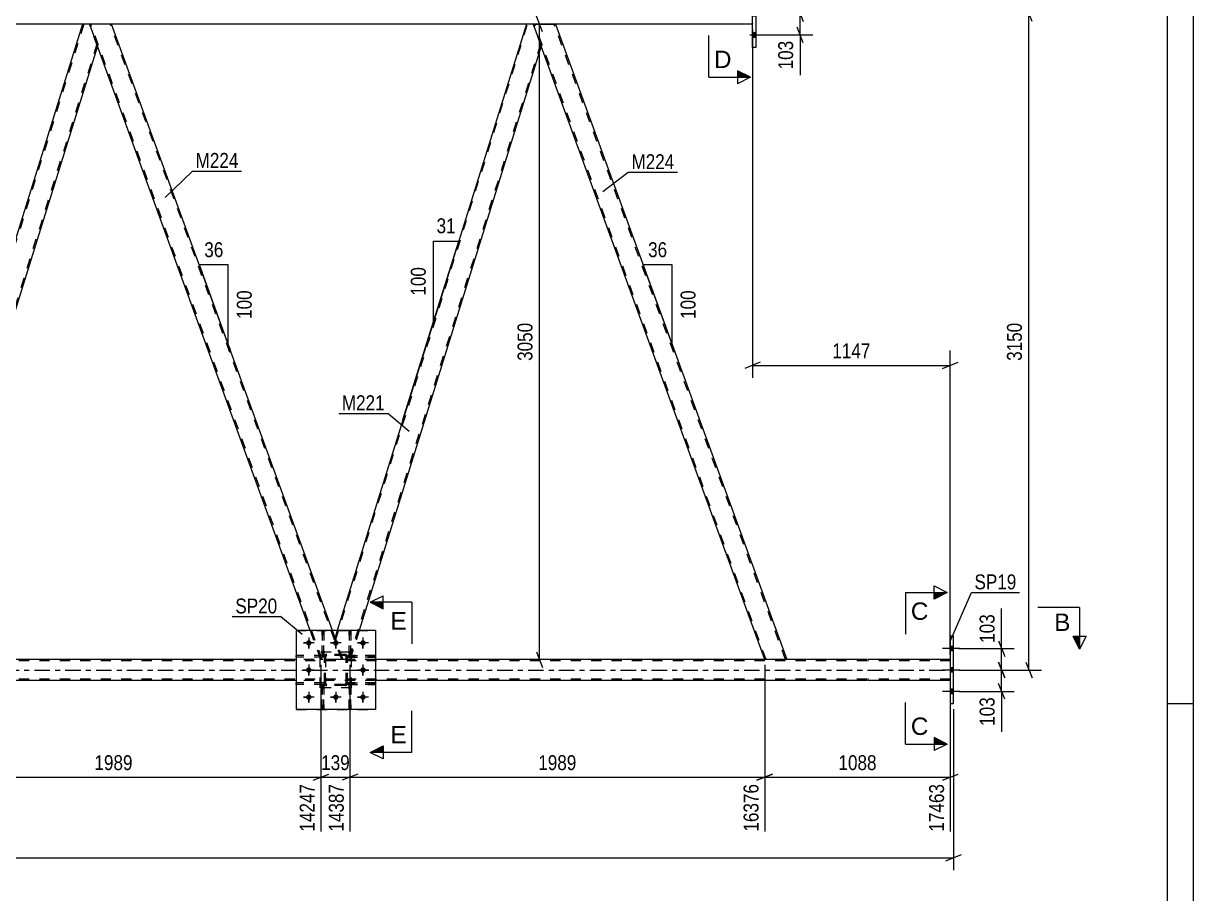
# Model space of a CAD drawing. Header units: millimetres. Extents: x 0 to 841, y 0 to 594.
# Drawn here: x 616.5 to 841, y 261.6 to 428.6 of the extents above; entities that cross this region are included whole.
import ezdxf

# ---------------------------------------------------------------- set-up
doc = ezdxf.new("R2010")
doc.units = ezdxf.units.MM
doc.linetypes.add('DXK_LINE_DOT2', pattern=[3.9198, 1.9599, -1.9599])
doc.linetypes.add('DXK_LINE_DOT3', pattern=[5.9187, 2.979, -0.9799, 0.9799, -0.9799])
doc.styles.add('Arial', font='ARIAL.TTF', dxfattribs={"height": 0.2})
doc.styles.add('Arial Narrow', font='ARIALN.TTF', dxfattribs={"height": 0.2})

# ---------------------------------------------------------------- blocks, each defined once
blk = doc.blocks.new('Unknown-122573795-1133')
at = {"color": 5, "linetype": 'Continuous'}
for p, q in [((841, 0), (841, 594)), ((836, 5), (836, 589)), ((841, 298), (836, 298))]:
    blk.add_line(p, q, dxfattribs=at)
blk = doc.blocks.new('Part-122573795-3366 - 3241')
at = {"color": 2, "linetype": 'Continuous'}
for p, q in [((714.33, 428.51), (718.08, 428.51)), ((718.08, 428.51), (718.59, 428.51)), ((718.59, 428.51), (762.99, 306.51)), ((758.74, 306.51), (715.88, 424.26)), ((762.48, 306.51), (758.74, 306.51)), ((762.95, 306.51), (762.48, 306.51)), ((762.99, 306.51), (762.95, 306.51))]:
    blk.add_line(p, q, dxfattribs=at)
at = {"color": 7, "linetype": 'DXK_LINE_DOT2'}
for p, q in [((715.88, 424.26), (714.33, 428.51)), ((758.99, 306.51), (714.59, 428.51)), ((762.74, 306.51), (718.33, 428.51)), ((762.48, 306.51), (762.84, 306.51))]:
    blk.add_line(p, q, dxfattribs=at)
blk = doc.blocks.new('Part-122573795-3388 - 3241')
at = {"color": 7, "linetype": 'DXK_LINE_DOT2'}
for p, q in [((674.27, 307.03), (674.31, 307.21)), ((674.31, 307.21), (674.27, 307.03)), ((674.27, 301.99), (674.27, 307.03)), ((674.27, 307.03), (674.27, 307.03)), ((674.27, 301.99), (674.27, 307.03)), ((674.51, 307.03), (674.53, 307.12)), ((674.53, 307.12), (674.51, 307.03)), ((674.51, 301.99), (674.51, 307.03)), ((674.51, 307.03), (674.51, 307.03)), ((674.51, 307.03), (674.51, 301.99)), ((674.53, 307.12), (674.58, 307.2)), ((674.58, 307.2), (674.53, 307.12)), ((674.56, 307.47), (674.75, 307.51)), ((674.75, 307.51), (674.56, 307.47)), ((674.66, 307.25), (674.58, 307.2)), ((674.75, 307.27), (674.66, 307.25)), ((678.19, 307.51), (674.75, 307.51)), ((678.19, 307.27), (674.75, 307.27)), ((678.19, 307.51), (678.37, 307.47)), ((678.37, 307.47), (678.19, 307.51)), ((678.19, 307.27), (678.28, 307.25)), ((678.28, 307.25), (678.36, 307.2)), ((678.36, 307.2), (678.28, 307.25)), ((678.36, 307.2), (678.41, 307.12)), ((678.41, 307.12), (678.36, 307.2)), ((678.41, 307.12), (678.43, 307.03)), ((678.43, 307.03), (678.41, 307.12)), ((678.43, 301.99), (678.43, 307.03)), ((678.43, 307.03), (678.43, 307.03)), ((678.43, 301.99), (678.43, 307.03)), ((678.63, 307.21), (678.67, 307.03)), ((678.67, 307.03), (678.63, 307.21)), ((678.67, 301.99), (678.67, 307.03)), ((678.67, 307.03), (678.67, 307.03)), ((678.67, 301.99), (678.67, 307.03)), ((674.27, 301.99), (674.27, 301.99)), ((674.31, 301.8), (674.27, 301.99)), ((674.27, 301.99), (674.31, 301.8)), ((674.51, 301.99), (674.51, 301.99)), ((674.53, 301.9), (674.51, 301.99)), ((674.51, 301.99), (674.53, 301.9)), ((674.58, 301.82), (674.53, 301.9)), ((674.53, 301.9), (674.58, 301.82)), ((674.75, 301.51), (674.56, 301.54)), ((674.56, 301.54), (674.75, 301.51)), ((674.66, 301.77), (674.58, 301.82)), ((674.58, 301.82), (674.66, 301.77)), ((674.75, 301.75), (674.66, 301.77)), ((678.19, 301.75), (674.75, 301.75)), ((678.19, 301.51), (674.75, 301.51)), ((678.28, 301.77), (678.19, 301.75)), ((678.37, 301.54), (678.19, 301.51)), ((678.19, 301.51), (678.37, 301.54)), ((678.36, 301.82), (678.28, 301.77)), ((678.41, 301.9), (678.36, 301.82)), ((678.36, 301.82), (678.41, 301.9)), ((678.43, 301.99), (678.41, 301.9)), ((678.41, 301.9), (678.43, 301.99)), ((678.43, 301.99), (678.43, 301.99)), ((678.67, 301.99), (678.63, 301.8)), ((678.63, 301.8), (678.67, 301.99)), ((678.67, 301.99), (678.67, 301.99))]:
    blk.add_line(p, q, dxfattribs=at)
at = {"color": 7, "linetype": 'DXK_LINE_DOT3'}
blk.add_line((676.47, 304.51), (676.47, 304.51), dxfattribs=at)
at = {"color": 7, "linetype": 'DXK_LINE_DOT2'}
for centre, start, end in [((674.75, 307.03), 112.5, 157.5), ((674.75, 307.03), 112.5, 157.5), ((678.19, 307.03), 22.5, 67.5), ((678.19, 307.03), 22.5, 67.5), ((674.75, 301.99), 202.5, 247.5), ((674.75, 301.99), 202.5, 247.5), ((678.19, 301.99), 292.5, 337.5), ((678.19, 301.99), 292.5, 337.5)]:
    blk.add_arc(centre, 0.48, start, end, dxfattribs=at)
blk = doc.blocks.new('Part-122573795-3334 - 3241')
at = {"color": 7, "linetype": 'DXK_LINE_DOT2'}
for p, q in [((679.34, 301.74), (679.02, 301.74)), ((679.02, 301.74), (679.02, 296.91)), ((679.02, 301.14), (679.34, 301.14)), ((679.34, 296.91), (679.34, 301.74)), ((679.02, 296.91), (679.34, 296.91))]:
    blk.add_line(p, q, dxfattribs=at)
blk = doc.blocks.new('Part-122573795-3346 - 3241')
at = {"color": 7, "linetype": 'DXK_LINE_DOT2'}
for p, q in [((674.27, 307.27), (668.87, 307.27)), ((668.87, 307.27), (668.87, 306.95)), ((674.27, 306.95), (668.87, 306.95)), ((673.67, 306.95), (673.67, 307.27)), ((674.27, 306.95), (674.27, 307.27))]:
    blk.add_line(p, q, dxfattribs=at)
blk = doc.blocks.new('Bolt-122573795-3335 - 3241')
at = {"linetype": 'Continuous'}
for points in [[(671.79, 309.71, -1), (670.75, 309.71, -1)], [(676.99, 309.71, -1), (675.95, 309.71, -1)], [(682.19, 309.71, -1), (681.15, 309.71, -1)], [(671.79, 304.51, -1), (670.75, 304.51, -1)], [(682.19, 304.51, -1), (681.15, 304.51, -1)], [(671.79, 299.31, -1), (670.75, 299.31, -1)], [(676.99, 299.31, -1), (675.95, 299.31, -1)], [(682.19, 299.31, -1), (681.15, 299.31, -1)]]:
    blk.add_hatch(color=1, dxfattribs=at).paths.add_polyline_path(points)
at = {"color": 1, "linetype": 'Continuous'}
for p, q in [((671.27, 310.75), (671.27, 308.67)), ((676.47, 310.75), (676.47, 308.67)), ((681.67, 310.75), (681.67, 308.67)), ((672.31, 309.71), (670.23, 309.71)), ((677.51, 309.71), (675.43, 309.71)), ((682.71, 309.71), (680.63, 309.71)), ((671.27, 305.55), (671.27, 303.47)), ((681.67, 305.55), (681.67, 303.47)), ((672.31, 304.51), (670.23, 304.51)), ((682.71, 304.51), (680.63, 304.51)), ((672.31, 299.31), (670.23, 299.31)), ((671.27, 300.35), (671.27, 298.27)), ((677.51, 299.31), (675.43, 299.31)), ((676.47, 300.35), (676.47, 298.27)), ((682.71, 299.31), (680.63, 299.31)), ((681.67, 300.35), (681.67, 298.27))]:
    blk.add_line(p, q, dxfattribs=at)
blk = doc.blocks.new('Bolt-122573795-3336 - 3241')
at = {"color": 1, "linetype": 'Continuous'}
for p, q in [((671.27, 310.75), (671.27, 310.06)), ((676.47, 310.75), (676.47, 310.06)), ((681.67, 310.75), (681.67, 310.06)), ((670.23, 309.71), (670.92, 309.71)), ((671.27, 308.67), (671.27, 309.36)), ((672.31, 309.71), (671.62, 309.71)), ((675.43, 309.71), (676.12, 309.71)), ((676.47, 308.67), (676.47, 309.36)), ((677.51, 309.71), (676.82, 309.71)), ((680.63, 309.71), (681.32, 309.71)), ((681.67, 308.67), (681.67, 309.36)), ((682.71, 309.71), (682.02, 309.71)), ((671.27, 305.55), (671.27, 304.86)), ((681.67, 305.55), (681.67, 304.86)), ((670.23, 304.51), (670.92, 304.51)), ((671.27, 303.47), (671.27, 304.16)), ((672.31, 304.51), (671.62, 304.51)), ((680.63, 304.51), (681.32, 304.51)), ((681.67, 303.47), (681.67, 304.16)), ((682.71, 304.51), (682.02, 304.51)), ((670.23, 299.31), (670.92, 299.31)), ((671.27, 300.35), (671.27, 299.66)), ((671.27, 298.27), (671.27, 298.96)), ((672.31, 299.31), (671.62, 299.31)), ((675.43, 299.31), (676.12, 299.31)), ((676.47, 300.35), (676.47, 299.66)), ((676.47, 298.27), (676.47, 298.96)), ((677.51, 299.31), (676.82, 299.31)), ((680.63, 299.31), (681.32, 299.31)), ((681.67, 300.35), (681.67, 299.66)), ((681.67, 298.27), (681.67, 298.96)), ((682.71, 299.31), (682.02, 299.31))]:
    blk.add_line(p, q, dxfattribs=at)
blk = doc.blocks.new('Part-122573795-3340 - 3241')
at = {"color": 7, "linetype": 'DXK_LINE_DOT2'}
for p, q in [((668.87, 312.11), (684.07, 312.11)), ((668.87, 312.11), (668.87, 296.91)), ((684.07, 312.11), (684.07, 296.91)), ((668.87, 296.91), (684.07, 296.91))]:
    blk.add_line(p, q, dxfattribs=at)
blk = doc.blocks.new('Part-122573795-3341 - 3241')
at = {"color": 7, "linetype": 'DXK_LINE_DOT2'}
for p, q in [((678.67, 301.75), (678.67, 302.07)), ((678.67, 302.07), (684.07, 302.07)), ((684.07, 301.75), (678.67, 301.75)), ((679.27, 301.75), (679.27, 302.07)), ((684.07, 302.07), (684.07, 301.75))]:
    blk.add_line(p, q, dxfattribs=at)
blk = doc.blocks.new('Part-122573795-3351 - 3241')
at = {"color": 2, "linetype": 'Continuous'}
for p, q in [((632.94, 428.51), (629.2, 428.51)), ((633.45, 428.51), (632.94, 428.51)), ((675.82, 312.11), (633.45, 428.51)), ((671.56, 312.11), (630.74, 424.26))]:
    blk.add_line(p, q, dxfattribs=at)
at = {"color": 7, "linetype": 'DXK_LINE_DOT2'}
for p, q in [((630.74, 424.26), (629.2, 428.51)), ((673.86, 306.51), (629.45, 428.51)), ((677.6, 306.51), (633.2, 428.51)), ((673.6, 306.51), (671.56, 312.11)), ((677.86, 306.51), (675.82, 312.11)), ((677.86, 306.51), (673.6, 306.51))]:
    blk.add_line(p, q, dxfattribs=at)
blk = doc.blocks.new('Part-122573795-3356 - 3241')
at = {"color": 7, "linetype": 'DXK_LINE_DOT2'}
for p, q in [((676.45, 310.39), (713.26, 428.51)), ((715.74, 424.63), (678.92, 306.51)), ((676.73, 312.11), (676.31, 310.76)), ((680.92, 312.11), (679.18, 306.51)), ((677.86, 306.51), (676.31, 310.76)), ((679.18, 306.51), (677.86, 306.51))]:
    blk.add_line(p, q, dxfattribs=at)
at = {"color": 2, "linetype": 'Continuous'}
for p, q in [((713.01, 428.51), (676.73, 312.11)), ((714.33, 428.51), (713.01, 428.51)), ((714.33, 428.51), (715.88, 424.26)), ((715.88, 424.26), (680.92, 312.11))]:
    blk.add_line(p, q, dxfattribs=at)
blk = doc.blocks.new('Part-122573795-3371 - 3241')
at = {"color": 2, "linetype": 'Continuous'}
for p, q in [((627.88, 428.51), (591.18, 310.76)), ((629.2, 428.51), (627.88, 428.51)), ((629.2, 428.51), (630.74, 424.26)), ((630.74, 424.26), (594.04, 306.51)), ((592.72, 306.51), (591.18, 310.76)), ((592.72, 306.51), (593.54, 306.51)), ((594, 306.51), (593.54, 306.51)), ((594.04, 306.51), (594, 306.51))]:
    blk.add_line(p, q, dxfattribs=at)
at = {"color": 7, "linetype": 'DXK_LINE_DOT2'}
for p, q in [((628.13, 428.51), (591.31, 310.39)), ((630.61, 424.63), (593.79, 306.51)), ((591.18, 310.76), (591.18, 310.76)), ((593.54, 306.51), (593.89, 306.51))]:
    blk.add_line(p, q, dxfattribs=at)
blk = doc.blocks.new('Part-122573795-3386 - 3241')
at = {"color": 2, "linetype": 'Continuous'}
for p, q in [((757.03, 437.01), (756.39, 437.01)), ((756.39, 424.01), (756.39, 437.01)), ((757.03, 437.01), (757.03, 424.01)), ((757.03, 424.01), (756.39, 424.01))]:
    blk.add_line(p, q, dxfattribs=at)
blk = doc.blocks.new('Part-122573795-3402 - 3241')
at = {"color": 2, "linetype": 'Continuous'}
for p, q in [((794.97, 311.01), (794.33, 311.01)), ((794.33, 311.01), (794.33, 298.01)), ((794.97, 298.01), (794.97, 311.01)), ((794.97, 298.01), (794.33, 298.01))]:
    blk.add_line(p, q, dxfattribs=at)
blk = doc.blocks.new('Part-122573795-3404 - 3241')
at = {"color": 7, "linetype": 'DXK_LINE_DOT2'}
for p, q in [((679.47, 307.91), (673.47, 307.91)), ((673.47, 301.11), (673.47, 307.91)), ((679.47, 301.11), (679.47, 307.91)), ((679.47, 301.11), (673.47, 301.11))]:
    blk.add_line(p, q, dxfattribs=at)
blk = doc.blocks.new('Part-122573795-3405 - 3241')
at = {"color": 7, "linetype": 'DXK_LINE_DOT2'}
for p, q in [((679.47, 307.91), (673.47, 307.91)), ((673.47, 301.11), (673.47, 307.91)), ((679.47, 301.11), (679.47, 307.91)), ((679.47, 301.11), (673.47, 301.11))]:
    blk.add_line(p, q, dxfattribs=at)
blk = doc.blocks.new('Part-122573795-3406 - 3241')
at = {"color": 7, "linetype": 'DXK_LINE_DOT2'}
for p, q in [((674.27, 307.03), (674.31, 307.21)), ((674.31, 307.21), (674.27, 307.03)), ((674.27, 301.99), (674.27, 307.03)), ((674.27, 307.03), (674.27, 307.03)), ((674.27, 301.99), (674.27, 307.03)), ((674.51, 307.03), (674.53, 307.12)), ((674.53, 307.12), (674.51, 307.03)), ((674.51, 301.99), (674.51, 307.03)), ((674.51, 307.03), (674.51, 307.03)), ((674.51, 307.03), (674.51, 301.99)), ((674.53, 307.12), (674.58, 307.2)), ((674.58, 307.2), (674.53, 307.12)), ((674.56, 307.47), (674.75, 307.51)), ((674.75, 307.51), (674.56, 307.47)), ((674.66, 307.25), (674.58, 307.2)), ((674.75, 307.27), (674.66, 307.25)), ((678.19, 307.51), (674.75, 307.51)), ((678.19, 307.27), (674.75, 307.27)), ((678.19, 307.51), (678.37, 307.47)), ((678.37, 307.47), (678.19, 307.51)), ((678.19, 307.27), (678.28, 307.25)), ((678.28, 307.25), (678.36, 307.2)), ((678.36, 307.2), (678.28, 307.25)), ((678.36, 307.2), (678.41, 307.12)), ((678.41, 307.12), (678.36, 307.2)), ((678.41, 307.12), (678.43, 307.03)), ((678.43, 307.03), (678.41, 307.12)), ((678.43, 301.99), (678.43, 307.03)), ((678.43, 307.03), (678.43, 307.03)), ((678.43, 301.99), (678.43, 307.03)), ((678.63, 307.21), (678.67, 307.03)), ((678.67, 307.03), (678.63, 307.21)), ((678.67, 301.99), (678.67, 307.03)), ((678.67, 307.03), (678.67, 307.03)), ((678.67, 301.99), (678.67, 307.03)), ((674.27, 301.99), (674.27, 301.99)), ((674.31, 301.8), (674.27, 301.99)), ((674.27, 301.99), (674.31, 301.8)), ((674.51, 301.99), (674.51, 301.99)), ((674.53, 301.9), (674.51, 301.99)), ((674.51, 301.99), (674.53, 301.9)), ((674.58, 301.82), (674.53, 301.9)), ((674.53, 301.9), (674.58, 301.82)), ((674.75, 301.51), (674.56, 301.54)), ((674.56, 301.54), (674.75, 301.51)), ((674.66, 301.77), (674.58, 301.82)), ((674.58, 301.82), (674.66, 301.77)), ((674.75, 301.75), (674.66, 301.77)), ((678.19, 301.75), (674.75, 301.75)), ((678.19, 301.51), (674.75, 301.51)), ((678.28, 301.77), (678.19, 301.75)), ((678.37, 301.54), (678.19, 301.51)), ((678.19, 301.51), (678.37, 301.54)), ((678.36, 301.82), (678.28, 301.77)), ((678.41, 301.9), (678.36, 301.82)), ((678.36, 301.82), (678.41, 301.9)), ((678.43, 301.99), (678.41, 301.9)), ((678.41, 301.9), (678.43, 301.99)), ((678.43, 301.99), (678.43, 301.99)), ((678.67, 301.99), (678.63, 301.8)), ((678.63, 301.8), (678.67, 301.99)), ((678.67, 301.99), (678.67, 301.99))]:
    blk.add_line(p, q, dxfattribs=at)
at = {"color": 7, "linetype": 'DXK_LINE_DOT3'}
blk.add_line((676.47, 304.51), (676.47, 304.51), dxfattribs=at)
at = {"color": 7, "linetype": 'DXK_LINE_DOT2'}
for centre, start, end in [((674.75, 307.03), 112.5, 157.5), ((674.75, 307.03), 112.5, 157.5), ((678.19, 307.03), 22.5, 67.5), ((678.19, 307.03), 22.5, 67.5), ((674.75, 301.99), 202.5, 247.5), ((674.75, 301.99), 202.5, 247.5), ((678.19, 301.99), 292.5, 337.5), ((678.19, 301.99), 292.5, 337.5)]:
    blk.add_arc(centre, 0.48, start, end, dxfattribs=at)
blk = doc.blocks.new('Part-122573795-3458 - 3241')
at = {"color": 7, "linetype": 'DXK_LINE_DOT2'}
for p, q in [((673.82, 307.26), (673.82, 312.11)), ((673.82, 312.11), (674.14, 312.11)), ((674.14, 312.11), (674.14, 307.26)), ((673.82, 307.86), (674.14, 307.86)), ((674.14, 307.26), (673.82, 307.26))]:
    blk.add_line(p, q, dxfattribs=at)
blk = doc.blocks.new('Part-122573795-3461 - 3241')
at = {"color": 7, "linetype": 'DXK_LINE_DOT2'}
for p, q in [((679.02, 307.26), (679.02, 312.11)), ((679.02, 312.11), (679.34, 312.11)), ((679.34, 312.11), (679.34, 307.26)), ((679.02, 307.86), (679.34, 307.86)), ((679.34, 307.26), (679.02, 307.26))]:
    blk.add_line(p, q, dxfattribs=at)
blk = doc.blocks.new('Part-122573795-3464 - 3241')
at = {"color": 7, "linetype": 'DXK_LINE_DOT2'}
for p, q in [((673.82, 296.91), (673.82, 301.74)), ((673.82, 301.74), (674.14, 301.74)), ((673.82, 301.14), (674.14, 301.14)), ((674.14, 301.74), (674.14, 296.91)), ((674.14, 296.91), (673.82, 296.91))]:
    blk.add_line(p, q, dxfattribs=at)
blk = doc.blocks.new('Part-122573795-3467 - 3241')
at = {"color": 7, "linetype": 'DXK_LINE_DOT2'}
for p, q in [((679.02, 296.91), (679.02, 301.74)), ((679.02, 301.74), (679.34, 301.74)), ((679.02, 301.14), (679.34, 301.14)), ((679.34, 301.74), (679.34, 296.91)), ((679.34, 296.91), (679.02, 296.91))]:
    blk.add_line(p, q, dxfattribs=at)
blk = doc.blocks.new('Part-122573795-3488 - 3241')
at = {"color": 7, "linetype": 'DXK_LINE_DOT2'}
for p, q in [((756.39, 432.51), (756.39, 428.51)), ((718.59, 428.51), (202.21, 428.51)), ((633.45, 428.51), (627.88, 428.51))]:
    blk.add_line(p, q, dxfattribs=at)
at = {"color": 2, "linetype": 'Continuous'}
for p, q in [((627.88, 428.51), (548.32, 428.51)), ((713.01, 428.51), (633.45, 428.51)), ((756.39, 428.51), (718.59, 428.51))]:
    blk.add_line(p, q, dxfattribs=at)
blk = doc.blocks.new('Part-122573795-3489 - 3241')
at = {"color": 7, "linetype": 'DXK_LINE_DOT2'}
for p, q in [((674.27, 302.07), (668.87, 302.07)), ((668.87, 302.07), (668.87, 301.75)), ((674.27, 301.75), (668.87, 301.75)), ((673.67, 301.75), (673.67, 302.07)), ((674.27, 301.75), (674.27, 302.07))]:
    blk.add_line(p, q, dxfattribs=at)
blk = doc.blocks.new('Part-122573795-3509 - 3241')
at = {"color": 7, "linetype": 'DXK_LINE_DOT2'}
for p, q in [((778.35, 306.27), (103.71, 306.27)), ((684.07, 306.51), (668.87, 306.51)), ((762.99, 306.51), (758.74, 306.51)), ((794.33, 306.27), (778.45, 306.27)), ((794.33, 306.51), (794.33, 302.51)), ((778.35, 302.75), (103.71, 302.75)), ((684.07, 302.51), (668.87, 302.51)), ((794.33, 302.75), (778.45, 302.75))]:
    blk.add_line(p, q, dxfattribs=at)
at = {"color": 2, "linetype": 'Continuous'}
for p, q in [((668.87, 306.51), (594.04, 306.51)), ((758.74, 306.51), (684.07, 306.51)), ((778.35, 306.51), (762.99, 306.51)), ((794.33, 306.51), (778.45, 306.51)), ((668.87, 302.51), (513.8, 302.51)), ((778.35, 302.51), (684.07, 302.51)), ((794.33, 302.51), (778.45, 302.51))]:
    blk.add_line(p, q, dxfattribs=at)
at = {"color": 7, "linetype": 'DXK_LINE_DOT3'}
for p, q in [((103.71, 304.51), (778.35, 304.51)), ((778.45, 304.51), (794.33, 304.51))]:
    blk.add_line(p, q, dxfattribs=at)
blk = doc.blocks.new('Bolt-122573795-3535 - 3241')
at = {"linetype": 'Continuous'}
for points in [[(757.03, 434.17), (757.03, 435.05), (756.39, 435.05), (756.39, 434.17)], [(757.03, 434.17), (757.03, 435.05), (756.39, 435.05), (756.39, 434.17)], [(757.03, 434.17), (757.03, 435.05), (756.39, 435.05), (756.39, 434.17)], [(757.03, 430.07), (757.03, 430.95), (756.39, 430.95), (756.39, 430.07)], [(757.03, 430.07), (757.03, 430.95), (756.39, 430.95), (756.39, 430.07)], [(757.03, 425.97), (757.03, 426.85), (756.39, 426.85), (756.39, 425.97)], [(757.03, 425.97), (757.03, 426.85), (756.39, 426.85), (756.39, 425.97)], [(757.03, 425.97), (757.03, 426.85), (756.39, 426.85), (756.39, 425.97)]]:
    blk.add_hatch(color=1, dxfattribs=at).paths.add_polyline_path(points)
at = {"color": 1, "linetype": 'Continuous'}
for p, q in [((755.87, 434.61), (759.19, 434.61)), ((755.87, 434.61), (759.19, 434.61)), ((755.87, 434.61), (759.19, 434.61)), ((756.39, 435.05), (757.03, 435.05)), ((756.39, 435.05), (757.03, 435.05)), ((756.39, 435.05), (757.03, 435.05)), ((756.39, 434.17), (757.03, 434.17)), ((756.39, 434.17), (757.03, 434.17)), ((756.39, 434.17), (757.03, 434.17)), ((755.87, 430.51), (759.19, 430.51)), ((755.87, 430.51), (759.19, 430.51)), ((756.39, 430.95), (757.03, 430.95)), ((756.39, 430.95), (757.03, 430.95)), ((756.39, 430.07), (757.03, 430.07)), ((756.39, 430.07), (757.03, 430.07)), ((756.39, 426.85), (757.03, 426.85)), ((756.39, 426.85), (757.03, 426.85)), ((756.39, 426.85), (757.03, 426.85)), ((755.87, 426.41), (759.19, 426.41)), ((755.87, 426.41), (759.19, 426.41)), ((755.87, 426.41), (759.19, 426.41)), ((756.39, 425.97), (757.03, 425.97)), ((756.39, 425.97), (757.03, 425.97)), ((756.39, 425.97), (757.03, 425.97))]:
    blk.add_line(p, q, dxfattribs=at)
blk = doc.blocks.new('Bolt-122573795-3536 - 3241')
at = {"linetype": 'Continuous'}
for points in [[(794.33, 309.05), (794.33, 308.17), (794.97, 308.17), (794.97, 309.05)], [(794.33, 309.05), (794.33, 308.17), (794.97, 308.17), (794.97, 309.05)], [(794.33, 309.05), (794.33, 308.17), (794.97, 308.17), (794.97, 309.05)], [(794.33, 304.95), (794.33, 304.07), (794.97, 304.07), (794.97, 304.95)], [(794.33, 304.95), (794.33, 304.07), (794.97, 304.07), (794.97, 304.95)], [(794.33, 300.85), (794.33, 299.97), (794.97, 299.97), (794.97, 300.85)], [(794.33, 300.85), (794.33, 299.97), (794.97, 299.97), (794.97, 300.85)], [(794.33, 300.85), (794.33, 299.97), (794.97, 299.97), (794.97, 300.85)]]:
    blk.add_hatch(color=1, dxfattribs=at).paths.add_polyline_path(points)
at = {"color": 1, "linetype": 'Continuous'}
for p, q in [((796.13, 308.61), (792.81, 308.61)), ((796.13, 308.61), (792.81, 308.61)), ((796.13, 308.61), (792.81, 308.61)), ((794.97, 309.05), (794.33, 309.05)), ((794.97, 309.05), (794.33, 309.05)), ((794.97, 309.05), (794.33, 309.05)), ((794.97, 308.17), (794.33, 308.17)), ((794.97, 308.17), (794.33, 308.17)), ((794.97, 308.17), (794.33, 308.17)), ((796.13, 304.51), (792.81, 304.51)), ((796.13, 304.51), (792.81, 304.51)), ((794.97, 304.95), (794.33, 304.95)), ((794.97, 304.95), (794.33, 304.95)), ((794.97, 304.07), (794.33, 304.07)), ((794.97, 304.07), (794.33, 304.07)), ((794.97, 300.85), (794.33, 300.85)), ((794.97, 300.85), (794.33, 300.85)), ((794.97, 300.85), (794.33, 300.85)), ((796.13, 300.41), (792.81, 300.41)), ((796.13, 300.41), (792.81, 300.41)), ((796.13, 300.41), (792.81, 300.41)), ((794.97, 299.97), (794.33, 299.97)), ((794.97, 299.97), (794.33, 299.97)), ((794.97, 299.97), (794.33, 299.97))]:
    blk.add_line(p, q, dxfattribs=at)
blk = doc.blocks.new('Part-122573795-3537 - 3241')
at = {"color": 7, "linetype": 'DXK_LINE_DOT2'}
for p, q in [((678.67, 306.95), (678.67, 307.27)), ((678.67, 307.27), (684.07, 307.27)), ((684.07, 306.95), (678.67, 306.95)), ((679.27, 306.95), (679.27, 307.27)), ((684.07, 307.27), (684.07, 306.95))]:
    blk.add_line(p, q, dxfattribs=at)
blk = doc.blocks.new('Part-122573795-3542 - 3241')
at = {"color": 2, "linetype": 'Continuous'}
for p, q in [((684.07, 312.11), (668.87, 312.11)), ((668.87, 312.11), (668.87, 296.91)), ((684.07, 312.11), (684.07, 296.91)), ((684.07, 296.91), (668.87, 296.91))]:
    blk.add_line(p, q, dxfattribs=at)
blk = doc.blocks.new('Part-122573795-3543 - 3241')
at = {"color": 7, "linetype": 'DXK_LINE_DOT2'}
for p, q in [((684.07, 307.27), (678.67, 307.27)), ((678.67, 307.27), (678.67, 306.95)), ((678.67, 306.95), (684.07, 306.95)), ((679.27, 306.95), (679.27, 307.27)), ((684.07, 306.95), (684.07, 307.27))]:
    blk.add_line(p, q, dxfattribs=at)
blk = doc.blocks.new('Part-122573795-3546 - 3241')
at = {"color": 7, "linetype": 'DXK_LINE_DOT2'}
for p, q in [((674.14, 301.74), (673.82, 301.74)), ((673.82, 301.74), (673.82, 296.91)), ((673.82, 301.14), (674.14, 301.14)), ((674.14, 296.91), (674.14, 301.74)), ((673.82, 296.91), (674.14, 296.91))]:
    blk.add_line(p, q, dxfattribs=at)
blk = doc.blocks.new('Part-122573795-3549 - 3241')
at = {"color": 7, "linetype": 'DXK_LINE_DOT2'}
for p, q in [((679.02, 312.11), (679.02, 307.26)), ((679.34, 312.11), (679.02, 312.11)), ((679.34, 307.26), (679.34, 312.11)), ((679.02, 307.86), (679.34, 307.86)), ((679.02, 307.26), (679.34, 307.26))]:
    blk.add_line(p, q, dxfattribs=at)
blk = doc.blocks.new('Part-122573795-3552 - 3241')
at = {"color": 7, "linetype": 'DXK_LINE_DOT2'}
for p, q in [((673.82, 312.11), (673.82, 307.26)), ((674.14, 312.11), (673.82, 312.11)), ((674.14, 307.26), (674.14, 312.11)), ((673.82, 307.86), (674.14, 307.86)), ((673.82, 307.26), (674.14, 307.26))]:
    blk.add_line(p, q, dxfattribs=at)
blk = doc.blocks.new('Part-122573795-3553 - 3241')
at = {"color": 7, "linetype": 'DXK_LINE_DOT2'}
for p, q in [((674.27, 302.07), (668.87, 302.07)), ((668.87, 301.75), (668.87, 302.07)), ((674.27, 301.75), (668.87, 301.75)), ((673.67, 301.75), (673.67, 302.07)), ((674.27, 302.07), (674.27, 301.75))]:
    blk.add_line(p, q, dxfattribs=at)
blk = doc.blocks.new('Part-122573795-3554 - 3241')
at = {"color": 7, "linetype": 'DXK_LINE_DOT2'}
for p, q in [((674.27, 307.27), (668.87, 307.27)), ((668.87, 306.95), (668.87, 307.27)), ((674.27, 306.95), (668.87, 306.95)), ((673.67, 306.95), (673.67, 307.27)), ((674.27, 307.27), (674.27, 306.95))]:
    blk.add_line(p, q, dxfattribs=at)
blk = doc.blocks.new('Part-122573795-3576 - 3241')
at = {"color": 7, "linetype": 'DXK_LINE_DOT2'}
for p, q in [((684.07, 302.07), (678.67, 302.07)), ((678.67, 302.07), (678.67, 301.75)), ((678.67, 301.75), (684.07, 301.75)), ((679.27, 301.75), (679.27, 302.07)), ((684.07, 301.75), (684.07, 302.07))]:
    blk.add_line(p, q, dxfattribs=at)
blk = doc.blocks.new('StraightDimension-122573795-4534 - 3241')
at = {"color": 7, "linetype": 'Continuous'}
for p, q in [((794.97, 297.01), (794.97, 266.07)), ((57.21, 268.47), (794.97, 268.47)), ((793.47, 267.87), (796.47, 269.07))]:
    blk.add_line(p, q, dxfattribs=at)
blk = doc.blocks.new('StraightDimension-122573795-4523 - 3241')
at = {"color": 7, "linetype": 'Continuous'}
for p, q in [((756.39, 427.51), (756.39, 360.59)), ((794.33, 307.51), (794.33, 365.84)), ((757.89, 363.59), (754.89, 362.39)), ((756.39, 362.99), (794.33, 362.99)), ((792.83, 362.39), (795.83, 363.59))]:
    blk.add_line(p, q, dxfattribs=at)
at = {"color": 0}
blk.add_wipeout([(779.62, 363.74), (779.62, 367.94), (771.1, 367.94), (771.1, 363.74)], dxfattribs=at)
at = {"color": 3, "style": 'Arial Narrow'}
blk.add_text('1147', height=2.863, dxfattribs=at).set_placement((771.7, 364.34))
blk = doc.blocks.new('StraightDimension-122573795-4607 - 3241')
at = {"color": 7, "linetype": 'Continuous'}
for p, q in [((673.6, 305.51), (673.6, 273.5)), ((679.18, 305.51), (679.18, 273.5)), ((672.1, 283.35), (675.1, 284.55)), ((673.6, 283.95), (679.18, 283.95)), ((680.68, 284.55), (677.68, 283.35))]:
    blk.add_line(p, q, dxfattribs=at)
at = {"color": 0}
blk.add_wipeout([(679.73, 284.7), (679.73, 288.9), (673.05, 288.9), (673.05, 284.7)], dxfattribs=at)
at = {"color": 0, "linetype": 'Continuous'}
blk.add_wipeout([(678.58, 283.25), (674.38, 283.25), (674.38, 272.9), (678.58, 272.9)], dxfattribs=at)
at = {"color": 3, "style": 'Arial Narrow'}
blk.add_text('139', height=2.863, dxfattribs=at).set_placement((673.65, 285.3))
at = {"color": 3, "linetype": 'Continuous', "style": 'Arial Narrow'}
blk.add_text('14387', height=2.863, rotation=90.0002, dxfattribs=at).set_placement((677.98, 273.5))
blk = doc.blocks.new('StraightDimension-122573795-4852 - 3241')
at = {"color": 7, "linetype": 'Continuous'}
for p, q in [((810.01, 429.01), (808.81, 432.01)), ((758.03, 430.51), (811.81, 430.51)), ((809.41, 304.51), (809.41, 430.51)), ((808.81, 306.01), (810.01, 303.01)), ((795.97, 304.51), (811.81, 304.51))]:
    blk.add_line(p, q, dxfattribs=at)
at = {"color": 0}
blk.add_wipeout([(808.66, 371.76), (804.46, 371.76), (804.46, 363.25), (808.66, 363.25)], dxfattribs=at)
at = {"color": 3, "style": 'Arial Narrow'}
blk.add_text('3150', height=2.863, rotation=90.0002, dxfattribs=at).set_placement((808.06, 363.85))
blk = doc.blocks.new('AngleDimension-122573795-4512 - 3241')
at = {"color": 7, "linetype": 'Continuous'}
for p, q in [((695.21, 386.85), (700.03, 386.85)), ((695.21, 371.38), (700.03, 386.85)), ((695.21, 371.38), (695.21, 386.85)), ((689.33, 352.52), (695.21, 371.38))]:
    blk.add_line(p, q, dxfattribs=at)
at = {"color": 0}
for points in [[(700.04, 387.75), (700.04, 391.95), (695.19, 391.95), (695.19, 387.75)], [(694.31, 382.46), (690.11, 382.46), (690.11, 375.77), (694.31, 375.77)]]:
    blk.add_wipeout(points, dxfattribs=at)
at = {"color": 3, "style": 'Arial Narrow'}
blk.add_text('31', height=2.863, dxfattribs=at).set_placement((695.79, 388.35))
blk.add_text('100', height=2.863, rotation=90.0002, dxfattribs=at).set_placement((693.71, 376.37))
blk = doc.blocks.new('AngleDimension-122573795-3780 - 3241')
at = {"color": 7, "linetype": 'Continuous'}
for p, q in [((740.96, 382.26), (735.42, 382.26)), ((740.96, 367.04), (735.42, 382.26)), ((740.96, 367.04), (740.96, 382.26)), ((741.36, 365.94), (740.96, 367.04))]:
    blk.add_line(p, q, dxfattribs=at)
at = {"color": 0}
for points in [[(740.62, 383.16), (740.62, 387.36), (735.76, 387.36), (735.76, 383.16)], [(746.06, 377.99), (741.86, 377.99), (741.86, 371.31), (746.06, 371.31)]]:
    blk.add_wipeout(points, dxfattribs=at)
at = {"color": 3, "style": 'Arial Narrow'}
blk.add_text('36', height=2.863, dxfattribs=at).set_placement((736.36, 383.76))
blk.add_text('100', height=2.863, rotation=90.0002, dxfattribs=at).set_placement((745.46, 371.91))
blk = doc.blocks.new('AngleDimension-122573795-3794 - 3241')
at = {"color": 7, "linetype": 'Continuous'}
for p, q in [((655.83, 382.26), (650.29, 382.26)), ((655.83, 367.04), (650.29, 382.26)), ((655.83, 367.04), (655.83, 382.26)), ((656.23, 365.94), (655.83, 367.04))]:
    blk.add_line(p, q, dxfattribs=at)
at = {"color": 0}
for points in [[(655.48, 383.16), (655.48, 387.36), (650.63, 387.36), (650.63, 383.16)], [(660.93, 377.99), (656.73, 377.99), (656.73, 371.31), (660.93, 371.31)]]:
    blk.add_wipeout(points, dxfattribs=at)
at = {"color": 3, "style": 'Arial Narrow'}
blk.add_text('36', height=2.863, dxfattribs=at).set_placement((651.23, 383.76))
blk.add_text('100', height=2.863, rotation=90.0002, dxfattribs=at).set_placement((660.33, 371.91))
blk = doc.blocks.new('StraightDimension-122573795-3911 - 3241')
at = {"color": 7, "linetype": 'Continuous'}
for p, q in [((764.93, 432.01), (766.13, 429.01)), ((758.03, 430.51), (767.93, 430.51)), ((765.53, 426.41), (765.53, 430.51)), ((766.13, 424.91), (764.93, 427.91)), ((758.03, 426.41), (767.93, 426.41))]:
    blk.add_line(p, q, dxfattribs=at)
at = {"color": 0}
blk.add_wipeout([(764.78, 425.88), (760.58, 425.88), (760.58, 419.2), (764.78, 419.2)], dxfattribs=at)
at = {"color": 7, "linetype": 'Continuous'}
blk.add_line((765.53, 426.41), (765.53, 418.67), dxfattribs=at)
blk.add_line((765.53, 426.41), (765.53, 418.67), dxfattribs=at)
at = {"color": 3, "style": 'Arial Narrow'}
blk.add_text('103', height=2.863, rotation=90.0002, dxfattribs=at).set_placement((764.18, 419.8))
blk = doc.blocks.new('StraightDimension-122573795-3920 - 3241')
at = {"color": 7, "linetype": 'Continuous'}
for p, q in [((803.57, 306.01), (804.77, 303.01)), ((795.97, 304.51), (806.57, 304.51)), ((804.17, 300.41), (804.17, 304.51)), ((804.77, 298.91), (803.57, 301.91)), ((795.97, 300.41), (806.57, 300.41))]:
    blk.add_line(p, q, dxfattribs=at)
at = {"color": 0}
blk.add_wipeout([(803.42, 299.88), (799.22, 299.88), (799.22, 293.2), (803.42, 293.2)], dxfattribs=at)
at = {"color": 7, "linetype": 'Continuous'}
blk.add_line((804.17, 300.41), (804.17, 292.67), dxfattribs=at)
blk.add_line((804.17, 300.41), (804.17, 292.67), dxfattribs=at)
at = {"color": 3, "style": 'Arial Narrow'}
blk.add_text('103', height=2.863, rotation=90.0002, dxfattribs=at).set_placement((802.82, 293.8))
blk = doc.blocks.new('StraightDimension-122573795-3928 - 3241')
at = {"color": 7, "linetype": 'Continuous'}
for p, q in [((803.57, 310.11), (804.77, 307.11)), ((795.97, 308.61), (806.57, 308.61)), ((804.17, 304.51), (804.17, 308.61)), ((804.77, 303.01), (803.57, 306.01)), ((795.97, 304.51), (806.57, 304.51))]:
    blk.add_line(p, q, dxfattribs=at)
at = {"color": 0}
blk.add_wipeout([(803.42, 315.82), (799.22, 315.82), (799.22, 309.13), (803.42, 309.13)], dxfattribs=at)
at = {"color": 7, "linetype": 'Continuous'}
blk.add_line((804.17, 308.61), (804.17, 316.34), dxfattribs=at)
blk.add_line((804.17, 308.61), (804.17, 316.34), dxfattribs=at)
at = {"color": 3, "style": 'Arial Narrow'}
blk.add_text('103', height=2.863, rotation=90.0002, dxfattribs=at).set_placement((802.82, 309.73))
blk = doc.blocks.new('StraightDimension-122573795-3979 - 3241')
at = {"color": 7, "linetype": 'Continuous'}
for p, q in [((716.13, 427.01), (714.93, 430.01)), ((734.99, 428.51), (712.68, 428.51)), ((715.53, 306.51), (715.53, 428.51)), ((714.93, 308.01), (716.13, 305.01)), ((739.67, 306.51), (712.68, 306.51))]:
    blk.add_line(p, q, dxfattribs=at)
at = {"color": 0}
blk.add_wipeout([(714.78, 371.76), (710.58, 371.76), (710.58, 363.25), (714.78, 363.25)], dxfattribs=at)
at = {"color": 3, "style": 'Arial Narrow'}
blk.add_text('3050', height=2.863, rotation=90.0002, dxfattribs=at).set_placement((714.18, 363.85))
blk = doc.blocks.new('StraightDimension-122573795-4576 - 3241')
at = {"color": 7, "linetype": 'Continuous'}
for p, q in [((758.74, 305.51), (758.74, 273.5)), ((794.33, 301.51), (794.33, 273.5)), ((760.24, 284.55), (757.24, 283.35)), ((758.74, 283.95), (794.33, 283.95)), ((792.83, 283.35), (795.83, 284.55))]:
    blk.add_line(p, q, dxfattribs=at)
at = {"color": 0}
blk.add_wipeout([(780.79, 284.7), (780.79, 288.9), (772.28, 288.9), (772.28, 284.7)], dxfattribs=at)
at = {"color": 0, "linetype": 'Continuous'}
blk.add_wipeout([(793.73, 283.25), (789.53, 283.25), (789.53, 272.9), (793.73, 272.9)], dxfattribs=at)
at = {"color": 3, "style": 'Arial Narrow'}
blk.add_text('1088', height=2.863, dxfattribs=at).set_placement((772.88, 285.3))
at = {"color": 3, "linetype": 'Continuous', "style": 'Arial Narrow'}
blk.add_text('17463', height=2.863, rotation=90.0002, dxfattribs=at).set_placement((793.13, 273.5))
blk = doc.blocks.new('StraightDimension-122573795-4588 - 3241')
at = {"color": 7, "linetype": 'Continuous'}
for p, q in [((679.18, 305.51), (679.18, 273.5)), ((758.74, 305.51), (758.74, 273.5)), ((680.68, 284.55), (677.68, 283.35)), ((679.18, 283.95), (758.74, 283.95)), ((757.24, 283.35), (760.24, 284.55))]:
    blk.add_line(p, q, dxfattribs=at)
at = {"color": 0}
blk.add_wipeout([(723.21, 284.7), (723.21, 288.9), (714.7, 288.9), (714.7, 284.7)], dxfattribs=at)
at = {"color": 0, "linetype": 'Continuous'}
blk.add_wipeout([(758.14, 283.25), (753.94, 283.25), (753.94, 272.9), (758.14, 272.9)], dxfattribs=at)
at = {"color": 3, "style": 'Arial Narrow'}
blk.add_text('1989', height=2.863, dxfattribs=at).set_placement((715.3, 285.3))
at = {"color": 3, "linetype": 'Continuous', "style": 'Arial Narrow'}
blk.add_text('16376', height=2.863, rotation=90.0002, dxfattribs=at).set_placement((757.54, 273.5))
blk = doc.blocks.new('StraightDimension-122573795-4626 - 3241')
at = {"color": 7, "linetype": 'Continuous'}
for p, q in [((594.04, 305.51), (594.04, 273.5)), ((673.6, 305.51), (673.6, 273.5)), ((595.54, 284.55), (592.54, 283.35)), ((594.04, 283.95), (673.6, 283.95)), ((672.1, 283.35), (675.1, 284.55))]:
    blk.add_line(p, q, dxfattribs=at)
at = {"color": 0}
blk.add_wipeout([(638.08, 284.7), (638.08, 288.9), (629.56, 288.9), (629.56, 284.7)], dxfattribs=at)
at = {"color": 0, "linetype": 'Continuous'}
blk.add_wipeout([(673, 283.25), (668.8, 283.25), (668.8, 272.9), (673, 272.9)], dxfattribs=at)
at = {"color": 3, "style": 'Arial Narrow'}
blk.add_text('1989', height=2.863, dxfattribs=at).set_placement((630.16, 285.3))
at = {"color": 3, "linetype": 'Continuous', "style": 'Arial Narrow'}
blk.add_text('14247', height=2.863, rotation=90.0002, dxfattribs=at).set_placement((672.4, 273.5))
blk = doc.blocks.new('Mark-122573795-3398 - 3241')
at = {"color": 0}
blk.add_wipeout([(807.01, 320), (807.01, 323), (798.97, 323), (798.97, 320)], dxfattribs=at)
blk.add_wipeout([(807.01, 320), (807.01, 323), (798.97, 323), (798.97, 320)], dxfattribs=at)
at = {"color": 30, "linetype": 'Continuous'}
for p, q in [((794.45, 310.3), (798.37, 319.4)), ((798.37, 319.4), (807.61, 319.4))]:
    blk.add_line(p, q, dxfattribs=at)
at = {"color": 3, "style": 'Arial Narrow'}
blk.add_text('SP19', height=2.863, dxfattribs=at).set_placement((798.97, 320))
blk = doc.blocks.new('Mark-122573795-3347 - 3241')
at = {"color": 0}
blk.add_wipeout([(657.79, 400.89), (657.79, 403.89), (649.56, 403.89), (649.56, 400.89)], dxfattribs=at)
blk.add_wipeout([(657.79, 400.89), (657.79, 403.89), (649.56, 403.89), (649.56, 400.89)], dxfattribs=at)
at = {"color": 30, "linetype": 'Continuous'}
for p, q in [((643.73, 395.19), (648.96, 400.29)), ((648.96, 400.29), (658.39, 400.29))]:
    blk.add_line(p, q, dxfattribs=at)
at = {"color": 3, "style": 'Arial Narrow'}
blk.add_text('M224', height=2.863, dxfattribs=at).set_placement((649.56, 400.89))
blk = doc.blocks.new('Mark-122573795-3352 - 3241')
at = {"color": 0}
blk.add_wipeout([(685.83, 354.38), (685.83, 357.38), (677.61, 357.38), (677.61, 354.38)], dxfattribs=at)
blk.add_wipeout([(685.83, 354.38), (685.83, 357.38), (677.61, 357.38), (677.61, 354.38)], dxfattribs=at)
at = {"color": 30, "linetype": 'Continuous'}
for p in [(677.01, 353.78), (690.55, 350.31)]:
    blk.add_line(p, (686.43, 353.78), dxfattribs=at)
at = {"color": 3, "style": 'Arial Narrow'}
blk.add_text('M221', height=2.863, dxfattribs=at).set_placement((677.61, 354.38))
blk = doc.blocks.new('Mark-122573795-3362 - 3241')
at = {"color": 0}
blk.add_wipeout([(741.39, 400.65), (741.39, 403.65), (733.17, 403.65), (733.17, 400.65)], dxfattribs=at)
blk.add_wipeout([(741.39, 400.65), (741.39, 403.65), (733.17, 403.65), (733.17, 400.65)], dxfattribs=at)
at = {"color": 30, "linetype": 'Continuous'}
for p, q in [((727.7, 396.36), (732.57, 400.05)), ((732.57, 400.05), (741.99, 400.05))]:
    blk.add_line(p, q, dxfattribs=at)
at = {"color": 3, "style": 'Arial Narrow'}
blk.add_text('M224', height=2.863, dxfattribs=at).set_placement((733.17, 400.65))
blk = doc.blocks.new('Mark-122573795-3538 - 3241')
at = {"color": 0}
blk.add_wipeout([(665.23, 315.37), (665.23, 318.37), (657.19, 318.37), (657.19, 315.37)], dxfattribs=at)
blk.add_wipeout([(665.23, 315.37), (665.23, 318.37), (657.19, 318.37), (657.19, 315.37)], dxfattribs=at)
at = {"color": 30, "linetype": 'Continuous'}
for p in [(656.59, 314.77), (670.02, 311.31)]:
    blk.add_line(p, (665.83, 314.77), dxfattribs=at)
at = {"color": 3, "style": 'Arial Narrow'}
blk.add_text('SP20', height=2.863, dxfattribs=at).set_placement((657.19, 315.37))
blk = doc.blocks.new('SectionMark-122573795-4871 - 3241')
at = {"color": 6, "linetype": 'Continuous'}
for p in [(819.12, 316.51), (820.37, 311.01)]:
    blk.add_line(p, (819.12, 308.51), dxfattribs=at)
at = {"color": 0, "linetype": 'Continuous'}
blk.add_wipeout([(817.37, 312.01), (817.37, 315.51), (814.26, 315.51), (814.26, 312.01)], dxfattribs=at)
at = {"linetype": 'Continuous'}
blk.add_hatch(color=6, dxfattribs=at).paths.add_polyline_path([(817.87, 311.01), (819.12, 311.01), (819.12, 308.51)])
at = {"color": 6, "linetype": 'Continuous'}
for p, q in [((819.12, 316.51), (811.12, 316.51)), ((817.87, 311.01), (820.37, 311.01)), ((819.12, 308.51), (817.87, 311.01))]:
    blk.add_line(p, q, dxfattribs=at)
at = {"color": 3, "linetype": 'Continuous', "style": 'Arial'}
blk.add_text('B', height=3.34, dxfattribs=at).set_placement((814.26, 312.01))
blk = doc.blocks.new('SectionMark-122573795-4877 - 3241')
at = {"linetype": 'Continuous'}
for points in [[(685.56, 317.53), (685.56, 316.28), (683.06, 317.53)], [(685.56, 289.94), (685.56, 288.69), (683.06, 288.69)]]:
    blk.add_hatch(color=6, dxfattribs=at).paths.add_polyline_path(points)
at = {"color": 6, "linetype": 'Continuous'}
for p, q in [((683.06, 317.53), (685.56, 318.78)), ((685.56, 316.28), (685.56, 318.78)), ((691.06, 317.53), (683.06, 317.53)), ((683.06, 317.53), (685.56, 316.28)), ((683.06, 288.69), (685.56, 289.94)), ((685.56, 289.94), (685.56, 287.44)), ((691.06, 288.69), (683.06, 288.69)), ((685.56, 287.44), (683.06, 288.69))]:
    blk.add_line(p, q, dxfattribs=at)
at = {"color": 0, "linetype": 'Continuous'}
for points in [[(690.06, 312.28), (690.06, 315.78), (686.95, 315.78), (686.95, 312.28)], [(690.06, 290.44), (690.06, 293.94), (686.95, 293.94), (686.95, 290.44)]]:
    blk.add_wipeout(points, dxfattribs=at)
at = {"color": 6, "linetype": 'Continuous'}
for p, q in [((691.06, 317.53), (691.06, 309.53)), ((691.06, 288.69), (691.06, 296.69))]:
    blk.add_line(p, q, dxfattribs=at)
at = {"color": 3, "linetype": 'Continuous', "style": 'Arial'}
for p in [(686.95, 312.28), (686.95, 290.44)]:
    blk.add_text('E', height=3.34, dxfattribs=at).set_placement(p)
blk = doc.blocks.new('SectionMark-122573795-4863 - 3241')
at = {"linetype": 'Continuous'}
for points in [[(753.49, 454.26), (753.49, 455.51), (755.99, 455.51)], [(753.49, 418.3), (753.49, 419.55), (755.99, 418.3)]]:
    blk.add_hatch(color=6, dxfattribs=at).paths.add_polyline_path(points)
at = {"color": 6, "linetype": 'Continuous'}
for p, q in [((753.49, 454.26), (753.49, 456.76)), ((753.49, 456.76), (755.99, 455.51)), ((747.99, 455.51), (755.99, 455.51)), ((755.99, 455.51), (753.49, 454.26)), ((747.99, 418.3), (755.99, 418.3)), ((755.99, 418.3), (753.49, 419.55)), ((753.49, 419.55), (753.49, 417.05)), ((755.99, 418.3), (753.49, 417.05))]:
    blk.add_line(p, q, dxfattribs=at)
at = {"color": 0, "linetype": 'Continuous'}
for points in [[(752.36, 450.26), (752.36, 453.76), (748.99, 453.76), (748.99, 450.26)], [(752.36, 420.05), (752.36, 423.55), (748.99, 423.55), (748.99, 420.05)]]:
    blk.add_wipeout(points, dxfattribs=at)
at = {"color": 6, "linetype": 'Continuous'}
for p, q in [((747.99, 455.51), (747.99, 447.51)), ((747.99, 418.3), (747.99, 426.3))]:
    blk.add_line(p, q, dxfattribs=at)
at = {"color": 3, "linetype": 'Continuous', "style": 'Arial'}
for p in [(748.99, 450.26), (748.99, 420.05)]:
    blk.add_text('D', height=3.34, dxfattribs=at).set_placement(p)
blk = doc.blocks.new('SectionMark-122573795-4867 - 3241')
at = {"linetype": 'Continuous'}
for points in [[(791.26, 318.14), (791.26, 319.39), (793.76, 319.39)], [(791.26, 290.3), (791.26, 291.55), (793.76, 290.3)]]:
    blk.add_hatch(color=6, dxfattribs=at).paths.add_polyline_path(points)
at = {"color": 6, "linetype": 'Continuous'}
for p, q in [((785.76, 319.39), (793.76, 319.39)), ((791.26, 318.14), (791.26, 320.64)), ((791.26, 320.64), (793.76, 319.39)), ((793.76, 319.39), (791.26, 318.14)), ((785.76, 290.3), (793.76, 290.3)), ((793.76, 290.3), (791.26, 291.55)), ((791.26, 291.55), (791.26, 289.05)), ((793.76, 290.3), (791.26, 289.05))]:
    blk.add_line(p, q, dxfattribs=at)
at = {"color": 0, "linetype": 'Continuous'}
for points in [[(790.13, 314.14), (790.13, 317.64), (786.76, 317.64), (786.76, 314.14)], [(790.13, 292.05), (790.13, 295.55), (786.76, 295.55), (786.76, 292.05)]]:
    blk.add_wipeout(points, dxfattribs=at)
at = {"color": 6, "linetype": 'Continuous'}
for p, q in [((785.76, 319.39), (785.76, 311.39)), ((785.76, 290.3), (785.76, 298.3))]:
    blk.add_line(p, q, dxfattribs=at)
at = {"color": 3, "linetype": 'Continuous', "style": 'Arial'}
for p in [(786.76, 314.14), (786.76, 292.05)]:
    blk.add_text('C', height=3.34, dxfattribs=at).set_placement(p)

msp = doc.modelspace()

# ---------------------------------------------------------------- block references
for name in ['Unknown-122573795-1133', 'Part-122573795-3386 - 3241', 'Bolt-122573795-3535 - 3241', 'Part-122573795-3488 - 3241', 'Part-122573795-3371 - 3241', 'Part-122573795-3351 - 3241', 'Part-122573795-3356 - 3241', 'Part-122573795-3366 - 3241', 'Part-122573795-3340 - 3241', 'Part-122573795-3542 - 3241', 'Part-122573795-3458 - 3241', 'Part-122573795-3552 - 3241', 'Part-122573795-3461 - 3241', 'Part-122573795-3549 - 3241', 'Bolt-122573795-3335 - 3241', 'Bolt-122573795-3336 - 3241', 'Part-122573795-3402 - 3241', 'Part-122573795-3404 - 3241', 'Part-122573795-3405 - 3241', 'Bolt-122573795-3536 - 3241', 'Part-122573795-3509 - 3241', 'Part-122573795-3346 - 3241', 'Part-122573795-3554 - 3241', 'Part-122573795-3388 - 3241', 'Part-122573795-3406 - 3241', 'Part-122573795-3537 - 3241', 'Part-122573795-3543 - 3241', 'Part-122573795-3489 - 3241', 'Part-122573795-3553 - 3241', 'Part-122573795-3464 - 3241', 'Part-122573795-3546 - 3241', 'Part-122573795-3341 - 3241', 'Part-122573795-3576 - 3241', 'Part-122573795-3334 - 3241', 'Part-122573795-3467 - 3241']:
    msp.add_blockref(name, (0, 0))

# ---------------------------------------------------------------- next in the draw order: block references
msp.add_blockref('StraightDimension-122573795-4534 - 3241', (0, 0))

# ---------------------------------------------------------------- next in the draw order: block references
for name in ['StraightDimension-122573795-4523 - 3241', 'Mark-122573795-3347 - 3241', 'AngleDimension-122573795-4512 - 3241', 'AngleDimension-122573795-3794 - 3241', 'AngleDimension-122573795-3780 - 3241', 'Mark-122573795-3538 - 3241', 'StraightDimension-122573795-4607 - 3241']:
    msp.add_blockref(name, (0, 0))

# ---------------------------------------------------------------- next in the draw order: block references
for name in ['SectionMark-122573795-4863 - 3241', 'StraightDimension-122573795-4852 - 3241', 'StraightDimension-122573795-3979 - 3241', 'Mark-122573795-3352 - 3241', 'StraightDimension-122573795-4626 - 3241']:
    msp.add_blockref(name, (0, 0))

# ---------------------------------------------------------------- next in the draw order: block references
for name in ['StraightDimension-122573795-3911 - 3241', 'Mark-122573795-3362 - 3241', 'StraightDimension-122573795-3920 - 3241']:
    msp.add_blockref(name, (0, 0))

# ---------------------------------------------------------------- next in the draw order: block references
msp.add_blockref('StraightDimension-122573795-3928 - 3241', (0, 0))

# ---------------------------------------------------------------- next in the draw order: block references
for name in ['Mark-122573795-3398 - 3241', 'StraightDimension-122573795-4576 - 3241']:
    msp.add_blockref(name, (0, 0))

# ---------------------------------------------------------------- next in the draw order: block references
for name in ['SectionMark-122573795-4871 - 3241', 'StraightDimension-122573795-4588 - 3241']:
    msp.add_blockref(name, (0, 0))

# ---------------------------------------------------------------- next in the draw order: block references
for name in ['SectionMark-122573795-4877 - 3241', 'SectionMark-122573795-4867 - 3241']:
    msp.add_blockref(name, (0, 0))

doc.saveas('drawing.dxf')
